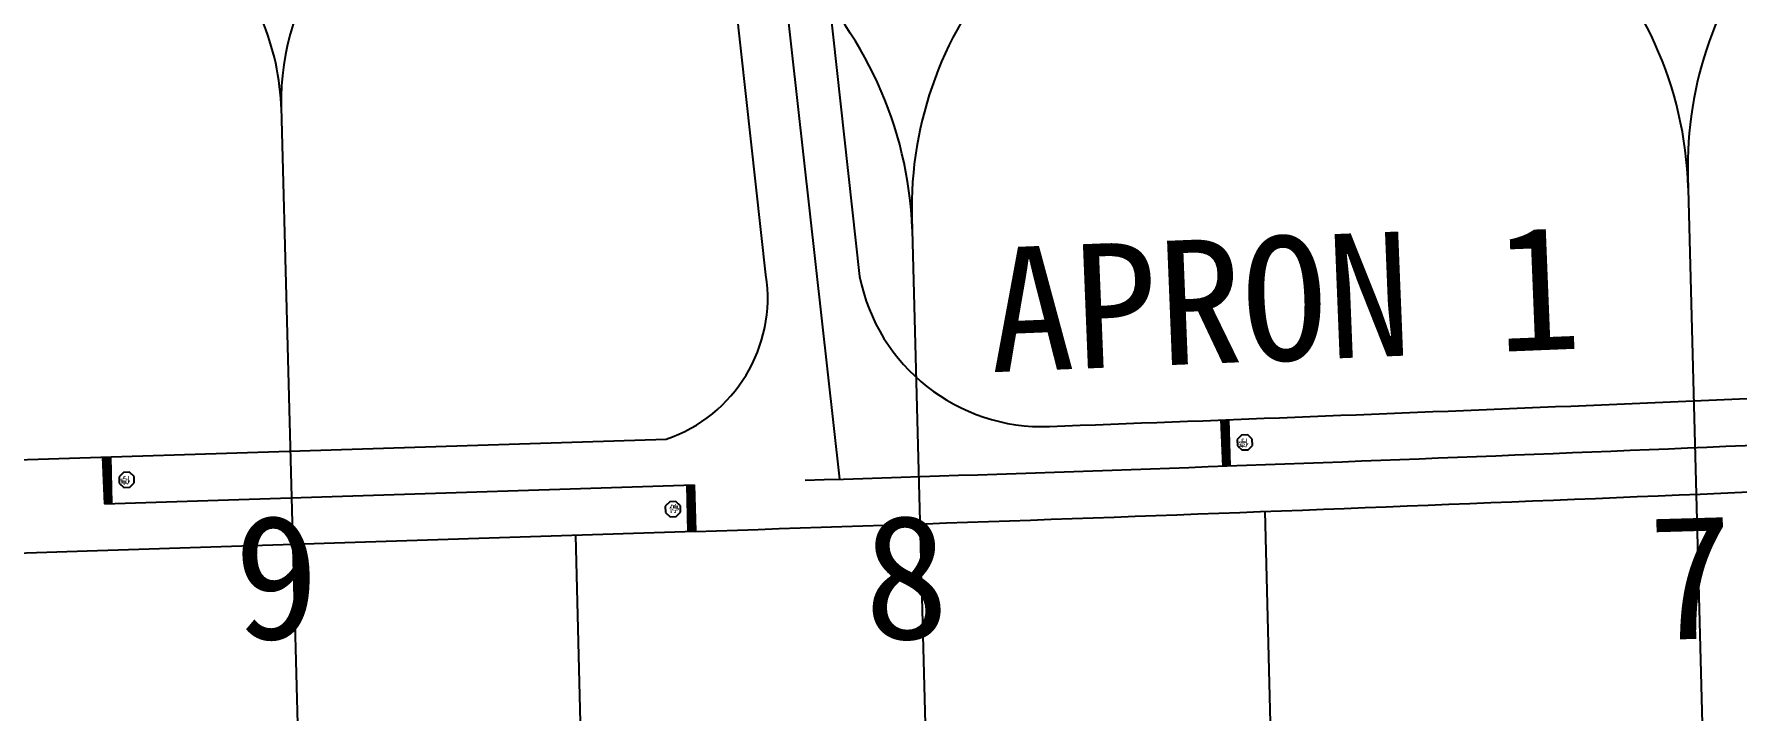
# Model space of a CAD drawing. Extents: x 71210 to 87171, y -11349 to 219.
# Drawn here: x 78349 to 79719, y -6449 to -5904 of the extents above; entities that cross this region are included whole.
import ezdxf

# ---------------------------------------------------------------- set-up
doc = ezdxf.new("R2010")
doc.units = 0
doc.layers.add('建築', color=7, linetype='Continuous')
doc.styles.add('TC_T1', font='romanc.shx', dxfattribs={"width": 0.8, "bigfont": '@chineset.shx'})
doc.styles.add('細明體', font='')
doc.styles.get('細明體').set_extended_font_data('細明體')

msp = doc.modelspace()

# ---------------------------------------------------------------- linework, layer by layer
at = {"layer": '建築', "ltscale": 1000}
for p, q in [((78665.1, -3292.3, -12.7), (78997.2, -6262.2, -12.7)), ((78988.9, -5877.5, -12.7), (79013.3, -6099.1, -12.7)), ((78938, -6097.9, -12.7), (78914, -5881.3, -12.7)), ((78547.9, -5962.8, -12.7), (78573.7, -6941.9, -12.7)), ((79679.8, -6018.5, -12.7), (79704.9, -6972.8, -12.7)), ((79055.4, -6051.7, -12.7), (79079.7, -6973.2, -12.7)), ((79304.1, -6214.3, -12.7), (79305.5, -6251.9, -12.7)), ((79304.8, -6214.3, -12.7), (79305.8, -6251.8, -12.7)), ((79305.3, -6214.3, -12.7), (79306.3, -6251.8, -12.7)), ((79305.8, -6214.3, -12.7), (79306.8, -6251.8, -12.7)), ((79306.3, -6214.3, -12.7), (79307.3, -6251.8, -12.7)), ((79306.8, -6214.3, -12.7), (79307.8, -6251.8, -12.7)), ((79307.3, -6214.3, -12.7), (79308.3, -6251.7, -12.7)), ((79307.8, -6214.2, -12.7), (79308.8, -6251.7, -12.7)), ((79308.3, -6214.2, -12.7), (79309.3, -6251.7, -12.7)), ((79308.8, -6214.2, -12.7), (79309.8, -6251.7, -12.7)), ((79309.3, -6214.2, -12.7), (79310.3, -6251.7, -12.7)), ((79309.8, -6214.2, -12.7), (79310.8, -6251.7, -12.7)), ((79310.3, -6214.1, -12.7), (79311.3, -6251.6, -12.7)), ((79310.3, -6214.1, -12.7), (79311.3, -6251.6, -12.7)), ((76954.3, -6291.1, -12.7), (78857.8, -6229.9, -12.7)), ((79320.7, -6226.7, -12.7), (79317.3, -6230.3, -12.7)), ((79320.7, -6226.7, -12.7), (79317.3, -6230.3, -12.7)), ((79317.3, -6230.3, -12.7), (79317.4, -6235.3, -12.7)), ((79317.3, -6230.3, -12.7), (79317.4, -6235.3, -12.7)), ((79325.7, -6226.5, -12.7), (79320.7, -6226.7, -12.7)), ((79325.7, -6226.5, -12.7), (79320.7, -6226.7, -12.7)), ((79329.3, -6230, -12.7), (79325.7, -6226.5, -12.7)), ((79329.3, -6230, -12.7), (79325.7, -6226.5, -12.7)), ((79326, -6238.6, -12.7), (79329.5, -6235, -12.7)), ((79326, -6238.6, -12.7), (79329.5, -6235, -12.7)), ((79329.5, -6235, -12.7), (79329.3, -6230, -12.7)), ((79329.5, -6235, -12.7), (79329.3, -6230, -12.7)), ((78404.2, -6244.4, -12.7), (78405.6, -6282, -12.7)), ((78404.9, -6244.4, -12.7), (78405.9, -6282, -12.7)), ((78405.4, -6244.4, -12.7), (78406.4, -6281.9, -12.7)), ((78405.9, -6244.4, -12.7), (78406.9, -6281.9, -12.7)), ((78406.4, -6244.4, -12.7), (78407.4, -6281.9, -12.7)), ((78406.9, -6244.4, -12.7), (78407.9, -6281.9, -12.7)), ((78407.4, -6244.4, -12.7), (78408.4, -6281.9, -12.7)), ((78407.9, -6244.4, -12.7), (78408.9, -6281.9, -12.7)), ((78408.4, -6244.3, -12.7), (78409.4, -6281.8, -12.7)), ((78408.9, -6244.3, -12.7), (78409.9, -6281.8, -12.7)), ((78409.4, -6244.3, -12.7), (78410.4, -6281.8, -12.7)), ((78409.9, -6244.3, -12.7), (78410.9, -6281.8, -12.7)), ((78410.4, -6244.3, -12.7), (78411.4, -6281.8, -12.7)), ((78410.4, -6244.3, -12.7), (78411.4, -6281.8, -12.7)), ((79317.4, -6235.3, -12.7), (79321, -6238.7, -12.7)), ((79317.4, -6235.3, -12.7), (79321, -6238.7, -12.7)), ((79321, -6238.7, -12.7), (79326, -6238.6, -12.7)), ((79321, -6238.7, -12.7), (79326, -6238.6, -12.7)), ((78420.9, -6256.8, -12.7), (78417.4, -6260.4, -12.7)), ((78420.9, -6256.8, -12.7), (78417.4, -6260.4, -12.7)), ((78417.4, -6260.4, -12.7), (78417.6, -6265.4, -12.7)), ((78417.4, -6260.4, -12.7), (78417.6, -6265.4, -12.7)), ((78425.9, -6256.6, -12.7), (78420.9, -6256.8, -12.7)), ((78425.9, -6256.6, -12.7), (78420.9, -6256.8, -12.7)), ((78429.5, -6260.1, -12.7), (78425.9, -6256.6, -12.7)), ((78429.5, -6260.1, -12.7), (78425.9, -6256.6, -12.7)), ((78429.6, -6265.1, -12.7), (78429.5, -6260.1, -12.7)), ((78429.6, -6265.1, -12.7), (78429.5, -6260.1, -12.7)), ((78405.6, -6281.9, -12.7), (78880.1, -6266.7, -12.7)), ((78417.6, -6265.4, -12.7), (78421.2, -6268.8, -12.7)), ((78417.6, -6265.4, -12.7), (78421.2, -6268.8, -12.7)), ((78421.2, -6268.8, -12.7), (78426.2, -6268.7, -12.7)), ((78421.2, -6268.8, -12.7), (78426.2, -6268.7, -12.7)), ((78426.2, -6268.7, -12.7), (78429.6, -6265.1, -12.7)), ((78426.2, -6268.7, -12.7), (78429.6, -6265.1, -12.7)), ((78874.2, -6266.8, -12.7), (78875.2, -6304.3, -12.7)), ((78874.7, -6266.8, -12.7), (78875.7, -6304.3, -12.7)), ((78875.2, -6266.8, -12.7), (78876.2, -6304.3, -12.7)), ((78875.7, -6266.8, -12.7), (78876.7, -6304.3, -12.7)), ((78876.2, -6266.8, -12.7), (78877.2, -6304.3, -12.7)), ((78876.7, -6266.8, -12.7), (78877.7, -6304.3, -12.7)), ((78877.2, -6266.8, -12.7), (78878.2, -6304.2, -12.7)), ((78877.7, -6266.7, -12.7), (78878.7, -6304.2, -12.7)), ((78878.2, -6266.7, -12.7), (78879.2, -6304.2, -12.7)), ((78878.7, -6266.7, -12.7), (78879.7, -6304.2, -12.7)), ((78879.2, -6266.7, -12.7), (78880.2, -6304.2, -12.7)), ((78879.7, -6266.7, -12.7), (78880.7, -6304.2, -12.7)), ((78880.1, -6266.7, -12.7), (78881.3, -6304.1, -12.7)), ((78860.5, -6280.4, -12.7), (78857, -6284, -12.7)), ((78860.5, -6280.4, -12.7), (78857, -6284, -12.7)), ((78857, -6284, -12.7), (78857.2, -6289, -12.7)), ((78857, -6284, -12.7), (78857.2, -6289, -12.7)), ((78857.2, -6289, -12.7), (78860.8, -6292.4, -12.7)), ((78857.2, -6289, -12.7), (78860.8, -6292.4, -12.7)), ((78865.5, -6280.2, -12.7), (78860.5, -6280.4, -12.7)), ((78865.5, -6280.2, -12.7), (78860.5, -6280.4, -12.7)), ((78869.1, -6283.7, -12.7), (78865.5, -6280.2, -12.7)), ((78869.1, -6283.7, -12.7), (78865.5, -6280.2, -12.7)), ((78865.8, -6292.3, -12.7), (78869.2, -6288.7, -12.7)), ((78865.8, -6292.3, -12.7), (78869.2, -6288.7, -12.7)), ((78869.2, -6288.7, -12.7), (78869.1, -6283.7, -12.7)), ((78869.2, -6288.7, -12.7), (78869.1, -6283.7, -12.7)), ((79339.3, -6288.1, -12.7), (79352.1, -6777, -12.7)), ((78860.8, -6292.4, -12.7), (78865.8, -6292.3, -12.7)), ((78860.8, -6292.4, -12.7), (78865.8, -6292.3, -12.7)), ((78391.7, -6319.9, -12.7), (78881.3, -6304.1, -12.7)), ((78784.6, -6307.3, -12.7), (78797.3, -6791.6, -12.7)), ((77044.8, -6363.2, -12.7), (78391.7, -6319.9, -12.7))]:
    msp.add_line(p, q, dxfattribs=at)
for centre, radius, start, end in [((79380.1, -6035.6, -12.7), 300, 1.5067, 47.2405), ((79979.7, -6010.6, -12.7), 300, 139.3613, 181.5067), ((78348.1, -5970.4, -12.7), 200, 1.5067, 44.788), ((78747.9, -5957.5, -12.7), 200, 142.7759, 181.5067), ((78745.7, -6072.3, -12.7), 310.2, 2.1079, 47.0977), ((79355.3, -6043.9, -12.7), 300, 137.75, 181.5067), ((78819.5, -6116.3, -12.7), 119.9, 288.6205, 8.8152), ((79160.5, -6069.9, -12.7), 150, 191.2502, 272.1478), ((75667.8, 88543.3, -12.7), 94827.6, 272.114198, 272.591689), ((76879.8, 60398.1, -12.7), 66693.9, 271.795523, 272.644881), ((76292.3, 74204.2, -12.7), 80550, 271.841865, 272.609087)]:
    msp.add_arc(centre, radius, start, end, dxfattribs=at)

# ---------------------------------------------------------------- texts
at = {"layer": '建築', "style": '細明體'}
msp.add_text('APRON 1', height=100, rotation=2.3023, dxfattribs=at).set_placement((79119.3, -6176.2, 6.1))
at = {"layer": '建築', "ltscale": 1000}
for s, height, rotation, style, p in [('停', 6, 91.7649, 'TC_T1', (79326.2, -6236.9, -12.7)), ('停', 6, 91.7649, 'TC_T1', (78426.3, -6267, -12.7)), ('停', 6, 271.7649, 'TC_T1', (78860.3, -6282, -12.7)), ('9', 100, 1.6271, '細明體', (78511.7, -6391.7, 24.8)), ('8', 100, 1.6271, '細明體', (79018, -6391.7, 24.8)), ('7', 100, 1.6271, '細明體', (79649.7, -6391.7, 24.8))]:
    msp.add_text(s, height=height, rotation=rotation, dxfattribs=dict(at, style=style)).set_placement(p)

doc.saveas('drawing.dxf')
